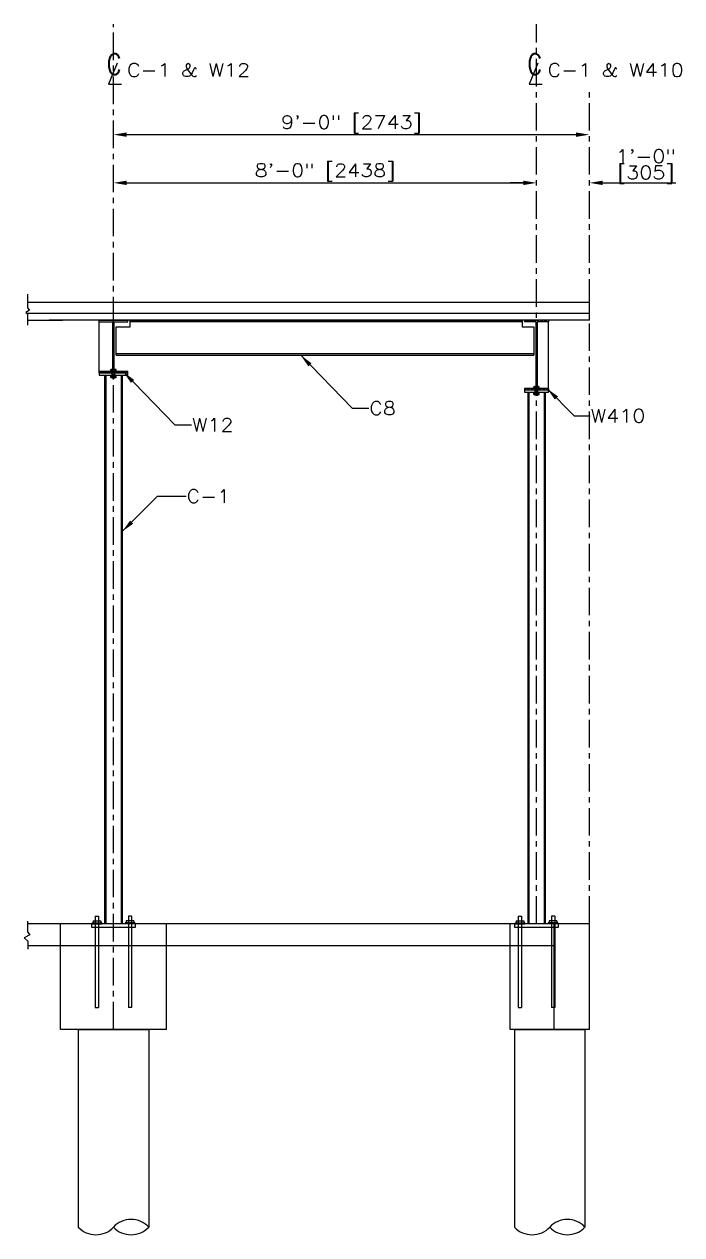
# Model space of a CAD drawing. Header units: inches. Extents: x -229 to 9761, y -1201 to 3580.
# Drawn here: x 132.8 to 282.1, y 803.5 to 1078.3 of the extents above; entities that cross this region are included whole.
import ezdxf

# ---------------------------------------------------------------- set-up
doc = ezdxf.new("R2010")
doc.units = ezdxf.units.IN
doc.header["$MEASUREMENT"] = 0
doc.linetypes.add('CENTER', pattern=[2, 1.25, -0.25, 0.25, -0.25])
doc.layers.get('0').update_dxf_attribs({"linetype": 'CONTINUOUS'})
doc.layers.get('DEFPOINTS').update_dxf_attribs({"linetype": 'CONTINUOUS'})
for name, color, linetype in [('C-241-1', 241, 'CONTINUOUS'), ('CENTER', 1, 'CENTER'), ('LAYER131A', 131, 'CONTINUOUS'), ('Section-Stiffener', 2, 'CONTINUOUS'), ('Struc_Section_BP', 135, 'CONTINUOUS'), ('Struc_Section_Conc', 71, 'CONTINUOUS'), ('Struc_Section_Dim', 5, 'CONTINUOUS'), ('Struc_Section_Steel', 11, 'CONTINUOUS'), ('Structural_SteelBeam', 22, 'CONTINUOUS'), ('TEXT', 4, 'CONTINUOUS')]:
    doc.layers.add(name, color=color, linetype=linetype)
doc.styles.add('ROMANS', font='ROMANS.SHX', dxfattribs={"width": 0.8})
doc.styles.add('ROMANS-115', font='romans.shx', dxfattribs={"width": 1.15})
doc.dimstyles.new('48-ROMANS-115', dxfattribs={"dimtxt": 3, "dimasz": 3, "dimexe": 3, "dimexo": 3, "dimgap": 0.0625, "dimtad": 1, "dimdec": 4, "dimzin": 1, "dimdsep": 46, "dimlunit": 4, "dimtxsty": 'ROMANS-115', "dimcen": 0.0625, "dimclrd": 256, "dimclre": 256, "dimclrt": 256, "dimadec": 0, "dimazin": 0, "dimtfac": 1, "dimtdec": 4, "dimtofl": 0, "dimtmove": 0, "dimatfit": 0, "dimfxl": 1, "dimfrac": 2, "dimtolj": 1, "dimtzin": 0, "dimarcsym": 0})
doc.dimstyles.new('48-ROMANS-115-BPV', dxfattribs={"dimtxt": 3, "dimasz": 3, "dimexe": 3, "dimexo": 3, "dimgap": 0.0625, "dimtad": 1, "dimdec": 4, "dimzin": 1, "dimdsep": 46, "dimlunit": 4, "dimtxsty": 'ROMANS-115', "dimcen": 0.0625, "dimclrd": 256, "dimclre": 256, "dimclrt": 256, "dimadec": 0, "dimazin": 0, "dimtfac": 1, "dimtdec": 4, "dimtofl": 0, "dimtmove": 0, "dimatfit": 0, "dimfxl": 1, "dimfrac": 2, "dimtolj": 1, "dimtzin": 0, "dimarcsym": 0})

# ---------------------------------------------------------------- blocks, each defined once
blk = doc.blocks.new('*D31')
at = {"layer": 'DEFPOINTS', "color": 0, "ltscale": 2}
for p in [(261.09, 1053.2), (153.09, 1051.8), (261.09, 1051.8)]:
    blk.add_point(p, dxfattribs=at)
at = {"layer": 'Struc_Section_Dim', "lineweight": -2, "ltscale": 2}
blk.add_line((156.09, 1053.2), (258.09, 1053.2), dxfattribs=at)
at = {"layer": 'Struc_Section_Dim', "ltscale": 2}
for points in [[(156.09, 1053.7), (156.09, 1052.7), (153.09, 1053.2)], [(258.09, 1053.7), (258.09, 1052.7), (261.09, 1053.2)]]:
    blk.add_solid(points, dxfattribs=at)
at = {"layer": 'Struc_Section_Dim', "ltscale": 2, "insert": (207.09, 1055.55), "char_height": 3, "attachment_point": 5, "style": 'ROMANS-115'}
blk.add_mtext('\\A1;9\'-0" [2743]', dxfattribs=at)
blk = doc.blocks.new('*D29')
at = {"layer": 'DEFPOINTS', "color": 0, "ltscale": 2}
for p in [(153.09, 1042.57), (249.09, 1042.57), (249.09, 1042.26)]:
    blk.add_point(p, dxfattribs=at)
at = {"layer": 'Struc_Section_Dim', "lineweight": -2, "ltscale": 2}
blk.add_line((156.09, 1042.26), (246.09, 1042.26), dxfattribs=at)
at = {"layer": 'Struc_Section_Dim', "ltscale": 2}
for points in [[(156.09, 1042.76), (156.09, 1041.76), (153.09, 1042.26)], [(246.09, 1042.76), (246.09, 1041.76), (249.09, 1042.26)]]:
    blk.add_solid(points, dxfattribs=at)
at = {"layer": 'Struc_Section_Dim', "ltscale": 2, "insert": (201.09, 1044.61), "char_height": 3, "attachment_point": 5, "style": 'ROMANS-115'}
blk.add_mtext('\\A1;8\'-0" [2438]', dxfattribs=at)
blk = doc.blocks.new('*D30')
at = {"layer": 'DEFPOINTS', "color": 0, "ltscale": 2}
for p in [(249.09, 1042.26), (261.09, 1042.26), (261.09, 1042.26)]:
    blk.add_point(p, dxfattribs=at)
at = {"layer": 'Struc_Section_Dim', "lineweight": -2, "ltscale": 2}
for p, q in [((246.09, 1042.26), (243.09, 1042.26)), ((264.09, 1042.26), (280.69, 1042.26))]:
    blk.add_line(p, q, dxfattribs=at)
at = {"layer": 'Struc_Section_Dim', "ltscale": 2}
for points in [[(246.09, 1042.76), (246.09, 1041.76), (249.09, 1042.26)], [(264.09, 1042.76), (264.09, 1041.76), (261.09, 1042.26)]]:
    blk.add_solid(points, dxfattribs=at)
at = {"layer": 'Struc_Section_Dim', "ltscale": 2, "char_height": 3, "attachment_point": 5, "style": 'ROMANS-115'}
for s, insert in [('\\A1;1\'-0"', (273.89, 1048.3)), ('\\A1;[305]', (273.89, 1044.11))]:
    blk.add_mtext(s, dxfattribs=dict(at, insert=insert))
blk = doc.blocks.new('Hex Nut - 10 mm side')
at = {"color": 0, "linetype": 'Continuous'}
for p, q in [((-9.2, -6.8), (-9.2, 6.8)), ((-0.7, 9.1), (-8.5, 9.1)), ((-0.7, 4.5), (-8.5, 4.5)), ((0, -6.8), (0, 6.8)), ((-0.7, -4.5), (-8.5, -4.5)), ((-0.7, -9.1), (-8.5, -9.1))]:
    blk.add_line(p, q, dxfattribs=at)
for centre, radius, start, end in [((-5, 6.8), 4.19, 147.1328, 212.8672), ((6.6, 0), 15.7, 163.2214, 196.7786), ((-4.2, 6.8), 4.19, 327.1328, 32.8672), ((-15.7, 0), 15.7, 343.2214, 16.7787), ((-5, -6.8), 4.19, 147.1328, 212.8672), ((-4.2, -6.8), 4.19, 327.1328, 32.8672)]:
    blk.add_arc(centre, radius, start, end, dxfattribs=at)
blk = doc.blocks.new('CLMARK')
at = {"layer": 'TEXT'}
for p, q in [((1.52, 4.57), (-3.55, -7.61)), ((-3.55, -7.61), (4.06, -7.61))]:
    blk.add_line(p, q, dxfattribs=at)
at = {"layer": 'TEXT', "style": 'ROMANS', "width": 0.8}
blk.add_text('C', height=12, dxfattribs=at).set_placement((-4.59, -1.9))

msp = doc.modelspace()

# ---------------------------------------------------------------- hatches: boundary and pattern name
at = {"layer": 'Structural_SteelBeam'}
h = msp.add_hatch(dxfattribs=at)
h.set_pattern_fill('STEEL', color=256, scale=5, style=0)
h.set_pattern_definition([(135, (409.0157, 1027.0813), (0.4419417, 0.4419417), []), (135, (409.0157, 1027.3938), (0.4419417, 0.4419417), [])])
h.paths.add_polyline_path([(251.842949, 1011.126904), (251.842949, 1010.751904), (249.217949, 1010.751904), (249.217949, 995.626904), (251.842949, 995.626904), (251.842949, 995.251904), (249.092949, 995.251904), (249.092949, 1011.126904)])
h.paths.add_polyline_path([(246.342949, 1010.751904), (246.342949, 1011.126904), (249.092949, 1011.126904), (249.092949, 995.251904), (246.342949, 995.251904), (246.342949, 995.626904), (248.967949, 995.626904), (248.967949, 1010.751904)])

# ---------------------------------------------------------------- linework, layer by layer
at = {"layer": 'C-241-1', "ltscale": 0.05}
for p, q in [((152.496355, 999.540654), (152.496355, 999.886092)), ((153.689544, 999.540654), (152.496355, 999.540654)), ((152.621492, 999.540654), (152.496355, 999.540654)), ((152.621492, 999.501904), (152.621492, 999.540654)), ((153.564407, 999.501904), (152.621492, 999.501904)), ((153.540395, 999.930091), (152.645504, 999.930091)), ((153.415865, 999.356592), (152.770033, 999.356592)), ((153.415865, 998.026281), (152.770033, 998.026281)), ((152.876596, 997.919718), (152.770033, 998.026281)), ((152.794652, 999.540654), (152.794652, 999.886092)), ((153.309303, 997.919718), (152.876596, 997.919718)), ((153.309303, 997.919718), (153.415865, 998.026281)), ((153.391246, 999.540654), (153.391246, 999.886092)), ((153.564407, 999.540654), (153.689544, 999.540654)), ((153.564407, 999.501904), (153.564407, 999.540654)), ((153.689544, 999.540654), (153.689544, 999.886092)), ((248.496355, 995.665654), (248.496355, 996.011092)), ((249.689544, 995.665654), (248.496355, 995.665654)), ((248.621492, 995.665654), (248.496355, 995.665654)), ((248.621492, 995.626904), (248.621492, 995.665654)), ((249.564407, 995.626904), (248.621492, 995.626904)), ((249.540395, 996.055091), (248.645504, 996.055091)), ((249.415865, 995.481592), (248.770033, 995.481592)), ((248.794652, 995.665654), (248.794652, 996.011092)), ((249.391246, 995.665654), (249.391246, 996.011092)), ((249.564407, 995.665654), (249.689544, 995.665654)), ((249.564407, 995.626904), (249.564407, 995.665654)), ((249.689544, 995.665654), (249.689544, 996.011092)), ((249.415865, 994.151281), (248.770033, 994.151281)), ((248.876596, 994.044718), (248.770033, 994.151281)), ((249.309303, 994.044718), (248.876596, 994.044718)), ((249.309303, 994.044718), (249.415865, 994.151281))]:
    msp.add_line(p, q, dxfattribs=at)
at = {"layer": 'C-241-1', "ltscale": 0.5}
for p, q in [((152.770033, 998.026281), (152.770033, 999.501904)), ((152.876596, 998.026281), (152.876596, 999.356592)), ((153.309303, 998.026281), (153.309303, 999.356592)), ((153.415865, 998.026281), (153.415865, 999.501904)), ((248.770033, 994.151281), (248.770033, 995.626904)), ((248.876596, 994.151281), (248.876596, 995.481592)), ((249.309303, 994.151281), (249.309303, 995.481592)), ((249.415865, 994.151281), (249.415865, 995.626904))]:
    msp.add_line(p, q, dxfattribs=at)
at = {"layer": 'C-241-1'}
for p, q in [((148.222022, 874.312471), (150.463877, 874.312471)), ((148.222022, 874.312471), (148.222022, 874.126904)), ((148.222022, 874.126904), (150.463877, 874.126904)), ((148.472022, 874.807317), (150.213877, 874.807317)), ((148.472022, 874.807317), (148.472022, 874.312471)), ((148.966867, 875.848554), (148.966867, 874.807317)), ((148.966867, 875.848554), (149.719032, 875.848554)), ((149.719032, 875.848554), (149.719032, 874.807317)), ((150.213877, 874.807317), (150.213877, 874.312471)), ((150.463877, 874.312471), (150.463877, 874.126904)), ((157.963877, 874.312471), (155.722022, 874.312471)), ((155.722022, 874.312471), (155.722022, 874.126904)), ((157.963877, 874.126904), (155.722022, 874.126904)), ((157.713877, 874.807317), (155.972022, 874.807317)), ((155.972022, 874.807317), (155.972022, 874.312471)), ((156.466867, 875.848554), (156.466867, 874.807317)), ((157.219032, 875.848554), (156.466867, 875.848554)), ((157.219032, 875.848554), (157.219032, 874.807317)), ((157.713877, 874.807317), (157.713877, 874.312471)), ((157.963877, 874.312471), (157.963877, 874.126904)), ((244.222022, 874.312471), (246.463877, 874.312471)), ((244.222022, 874.312471), (244.222022, 874.126904)), ((244.222022, 874.126904), (246.463877, 874.126904)), ((244.472022, 874.807317), (246.213877, 874.807317)), ((244.472022, 874.807317), (244.472022, 874.312471)), ((244.966867, 875.848554), (244.966867, 874.807317)), ((244.966867, 875.848554), (245.719032, 875.848554)), ((245.719032, 875.848554), (245.719032, 874.807317)), ((246.213877, 874.807317), (246.213877, 874.312471)), ((246.463877, 874.312471), (246.463877, 874.126904)), ((253.963877, 874.312471), (251.722022, 874.312471)), ((251.722022, 874.312471), (251.722022, 874.126904)), ((253.963877, 874.126904), (251.722022, 874.126904)), ((253.713877, 874.807317), (251.972022, 874.807317)), ((251.972022, 874.807317), (251.972022, 874.312471)), ((252.466867, 875.848554), (252.466867, 874.807317)), ((253.219032, 875.848554), (252.466867, 875.848554)), ((253.219032, 875.848554), (253.219032, 874.807317)), ((253.713877, 874.807317), (253.713877, 874.312471)), ((253.963877, 874.312471), (253.963877, 874.126904))]:
    msp.add_line(p, q, dxfattribs=at)
at = {"layer": 'C-241-1', "ltscale": 10}
for p, q in [((148.966867, 874.807317), (148.966867, 855.126904)), ((149.719032, 874.807317), (149.719032, 855.126904)), ((156.466867, 874.807317), (156.466867, 855.126904)), ((157.219032, 874.807317), (157.219032, 855.126904)), ((244.966867, 874.807317), (244.966867, 855.126904)), ((245.719032, 874.807317), (245.719032, 855.126904)), ((252.466867, 874.807317), (252.466867, 855.126904)), ((253.219032, 874.807317), (253.219032, 855.126904)), ((148.966867, 855.126904), (149.719032, 855.126904)), ((157.219032, 855.126904), (156.466867, 855.126904)), ((244.966867, 855.126904), (245.719032, 855.126904))]:
    msp.add_line(p, q, dxfattribs=at)
at = {"layer": 'C-241-1', "ltscale": 2}
msp.add_line((253.219032, 855.126904), (252.466867, 855.126904), dxfattribs=at)
at = {"layer": 'C-241-1', "ltscale": 0.05}
for centre, radius, start, end in [((152.645504, 999.655267), 0.274824, 57.13278, 122.86722), ((153.092949, 998.89676), 1.033331, 73.22135, 106.77865), ((153.540395, 999.655267), 0.274824, 57.13278, 122.86722), ((248.645504, 995.780267), 0.274824, 57.13278, 122.86722), ((249.092949, 995.02176), 1.033331, 73.22135, 106.77865), ((249.540395, 995.780267), 0.274824, 57.13278, 122.86722)]:
    msp.add_arc(centre, radius, start, end, dxfattribs=at)
at = {"layer": 'CENTER', "ltscale": 5}
for p, q in [((153.092949, 850.126904), (153.092949, 1078.263601)), ((249.092949, 874.126904), (249.092949, 1078.263601)), ((261.092949, 874.126904), (261.092949, 1063.055547))]:
    msp.add_line(p, q, dxfattribs=at)
at = {"layer": 'LAYER131A'}
for p, q in [((151.092949, 998.626904), (151.092949, 874.126904)), ((155.092949, 998.626904), (155.092949, 874.126904)), ((247.092949, 994.751904), (247.092949, 874.126904)), ((251.092949, 994.751904), (251.092949, 874.126904)), ((145.107041, 850.126904), (145.107041, 805.300075)), ((145.107041, 850.126904), (161.078858, 850.126904)), ((161.078858, 850.126904), (161.078858, 805.300075)), ((244.107041, 850.126904), (244.107041, 805.300075)), ((244.107041, 850.126904), (260.078858, 850.126904)), ((260.078858, 850.126904), (260.078858, 805.300075))]:
    msp.add_line(p, q, dxfattribs=at)
for centre, start, end in [((149.099995, 808.969989), 222.58603586, 317.41396414), ((157.085904, 801.630161), 42.58603586, 137.41396414), ((157.085904, 808.969989), 222.58603586, 317.41396414), ((248.099995, 808.969989), 222.58603586, 317.41396414), ((256.085904, 801.630161), 42.58603586, 137.41396414), ((256.085904, 808.969989), 222.58603586, 317.41396414)]:
    msp.add_arc(centre, 5.423279, start, end, dxfattribs=at)
at = {"layer": 'Section-Stiffener', "ltscale": 2}
for p, q in [((149.842949, 999.501904), (149.842949, 1010.751904)), ((251.842949, 995.626904), (251.842949, 1010.751904))]:
    msp.add_line(p, q, dxfattribs=at)
at = {"layer": 'Struc_Section_BP', "ltscale": 2}
for points in [[(149.842949, 998.626904), (156.342949, 998.626904), (156.342949, 999.126904), (149.842949, 999.126904)], [(246.342949, 994.751904), (251.842949, 994.751904), (251.842949, 995.251904), (246.342949, 995.251904)], [(148.092949, 873.376904), (158.092949, 873.376904), (158.092949, 874.126904), (148.092949, 874.126904)], [(244.092949, 873.376904), (254.092949, 873.376904), (254.092949, 874.126904), (244.092949, 874.126904)]]:
    msp.add_lwpolyline(points, close=True, dxfattribs=at)
at = {"layer": 'Struc_Section_Conc', "ltscale": 2}
for p, q in [((261.092949, 1015.126904), (133.618365, 1015.126904)), ((261.092949, 1011.126904), (261.092949, 1015.126904)), ((133.618365, 1011.126904), (141.517658, 1011.126904)), ((261.092949, 1011.126904), (138.500503, 1011.126904))]:
    msp.add_line(p, q, dxfattribs=at)
at = {"layer": 'Struc_Section_Conc', "ltscale": 20}
msp.add_line((261.092949, 1012.626904), (133.466836, 1012.626904), dxfattribs=at)
at = {"layer": 'Struc_Section_Dim', "ltscale": 2}
for p, q in [((133.618365, 1016.968364), (133.618365, 1013.908504)), ((133.618365, 1013.908504), (134.028735, 1013.349511)), ((134.028735, 1013.349511), (133.19115, 1012.853697)), ((133.19115, 1012.853697), (133.618365, 1012.502249)), ((133.618365, 1012.502249), (133.618365, 1009.930121)), ((133.618365, 874.702217), (133.618365, 872.292842)), ((261.092949, 874.126904), (133.618365, 874.126904)), ((253.092949, 850.126904), (253.092949, 874.126904)), ((261.092949, 850.126904), (261.092949, 874.126904)), ((134.091447, 871.648424), (132.83507, 870.904703)), ((132.83507, 870.904703), (133.680408, 870.209287)), ((133.618365, 872.292842), (134.091447, 871.648424)), ((133.680408, 870.209287), (133.680408, 868.33451)), ((253.092949, 869.126904), (133.680408, 869.126904)), ((141.092949, 850.126904), (141.092949, 869.126904)), ((165.092949, 850.126904), (165.092949, 869.126904)), ((243.092949, 850.126904), (243.092949, 869.126904)), ((165.092949, 850.126904), (141.092949, 850.126904)), ((253.092949, 850.126904), (243.092949, 850.126904)), ((261.092949, 850.126904), (253.092949, 850.126904))]:
    msp.add_line(p, q, dxfattribs=at)
at = {"layer": 'Struc_Section_Dim', "ltscale": 5}
for p, q in [((141.092949, 869.126904), (141.092949, 874.126904)), ((165.092949, 869.126904), (165.092949, 874.126904)), ((243.092949, 869.126904), (243.092949, 874.126904))]:
    msp.add_line(p, q, dxfattribs=at)
at = {"layer": 'Struc_Section_Steel', "ltscale": 2}
for p, q in [((149.842949, 1011.126904), (156.342949, 1011.126904)), ((149.842949, 1010.751904), (149.842949, 1011.126904)), ((156.342949, 1010.751904), (156.342949, 1011.126904)), ((156.842949, 1011.126904), (245.842949, 1011.126904)), ((156.842949, 1009.626904), (156.842949, 1011.126904)), ((246.342949, 1011.126904), (249.092949, 1011.126904)), ((149.842949, 1010.751904), (152.967949, 1010.751904)), ((152.967949, 999.501904), (152.967949, 1010.751904)), ((153.217949, 999.501904), (153.217949, 1010.751904)), ((153.217949, 1010.751904), (156.342949, 1010.751904)), ((153.717949, 1003.126904), (153.717949, 1009.626904)), ((153.717949, 1009.626904), (156.842949, 1009.626904)), ((245.842949, 1009.626904), (248.467949, 1009.626904)), ((153.717949, 1003.126904), (248.467949, 1003.126904)), ((149.842949, 999.501904), (152.967949, 999.501904)), ((149.842949, 999.126904), (149.842949, 999.501904)), ((149.842949, 999.126904), (156.342949, 999.126904)), ((153.217949, 999.501904), (156.342949, 999.501904)), ((156.342949, 999.126904), (156.342949, 999.501904))]:
    msp.add_line(p, q, dxfattribs=at)
at = {"layer": 'Struc_Section_Steel', "ltscale": 25}
for p, q in [((245.842949, 1010.756896), (156.842949, 1010.756896)), ((248.467949, 1003.496913), (153.717949, 1003.496913))]:
    msp.add_line(p, q, dxfattribs=at)
at = {"layer": 'Struc_Section_Steel', "ltscale": 4}
for p, q in [((151.342949, 998.626904), (151.342949, 874.126904)), ((154.842949, 998.626904), (154.842949, 874.126904)), ((247.342949, 994.751904), (247.342949, 874.126904)), ((250.842949, 994.751904), (250.842949, 874.126904))]:
    msp.add_line(p, q, dxfattribs=at)
at = {"layer": 'Structural_SteelBeam'}
for p, q in [((245.842949, 1011.126904), (245.842949, 1009.626904)), ((251.842949, 1011.126904), (246.342949, 1011.126904)), ((246.342949, 1011.126904), (246.342949, 1010.751904)), ((251.842949, 1011.126904), (251.842949, 1010.751904)), ((248.967949, 1010.751904), (246.342949, 1010.751904)), ((248.467949, 1009.626904), (248.467949, 1003.126904)), ((248.967949, 1010.751904), (248.967949, 995.626904)), ((249.217949, 1010.751904), (249.217949, 995.626904)), ((251.842949, 1010.751904), (249.217949, 1010.751904)), ((248.967949, 995.626904), (246.342949, 995.626904)), ((246.342949, 995.626904), (246.342949, 995.251904)), ((251.842949, 995.251904), (246.342949, 995.251904)), ((251.842949, 995.626904), (249.217949, 995.626904)), ((251.842949, 995.626904), (251.842949, 995.251904))]:
    msp.add_line(p, q, dxfattribs=at)

# ---------------------------------------------------------------- block references
at = {"layer": 'C-241-1', "ltscale": 0.05, "xscale": -0.06561666666584642, "yscale": 0.06561666666584642, "zscale": 0.06561666666666667, "rotation": 90}
for p in [(153.092949, 998.026281), (249.092949, 994.151281)]:
    msp.add_blockref('Hex Nut - 10 mm side', p, dxfattribs=at)
at = {"layer": 'Struc_Section_Dim', "ltscale": 2, "xscale": 0.390625, "yscale": 0.390625, "zscale": 0.390625}
for p in [(153.361217, 1067.619571), (248.812365, 1067.619571)]:
    msp.add_blockref('CLMARK', p, dxfattribs=at)

# ---------------------------------------------------------------- texts
at = {"layer": 'Struc_Section_Dim', "ltscale": 2, "style": 'ROMANS-115', "width": 1.15}
for s, p in [('C-1 & W12', (156.152888, 1066.361571)), ('C-1 & W410', (251.604036, 1066.361571))]:
    msp.add_text(s, height=3, dxfattribs=at).set_placement(p)
at = {"layer": 'Struc_Section_Dim', "ltscale": 2, "char_height": 3, "attachment_point": 1, "style": 'ROMANS-115'}
for s, insert in [('C8', (211.129631, 992.609443)), ('\\A1;W410', (261.361813, 990.886676)), ('W12', (170.871456, 988.836462)), ('\\A1;C-1', (169.668903, 972.655702))]:
    msp.add_mtext(s, dxfattribs=dict(at, insert=insert))

# ---------------------------------------------------------------- dimensions: what is measured, and where the dimension line sits
at = {"layer": 'Struc_Section_Dim', "ltscale": 2}
for base, p1, p2, dimstyle, override, picture, middle in [((261.092949, 1053.199294), (153.092949, 1051.797867), (261.092949, 1051.797867), '48-ROMANS-115', {"dimse1": 1, "dimse2": 1}, '*D31', (207.092949, 1055.547508)), ((261.092949, 1042.257755), (249.092949, 1042.257755), (261.092949, 1042.257755), '48-ROMANS-115-BPV', {"dimpost": '\\X', "dimse1": 1, "dimse2": 1}, '*D30', (273.891164, 1046.454184)), ((249.092949, 1042.257755), (153.092949, 1042.566113), (249.092949, 1042.566113), '48-ROMANS-115', {"dimse1": 1, "dimse2": 1}, '*D29', (201.092949, 1044.60597))]:
    dim = msp.add_linear_dim(base=base, p1=p1, p2=p2, dimstyle=dimstyle, override=override, dxfattribs=at)
    dim.commit()
    dim.dimension.update_dxf_attribs({"geometry": picture, "text_midpoint": middle})

# ---------------------------------------------------------------- leaders
at = {"layer": 'Struc_Section_Dim', "ltscale": 2, "annotation_type": 0, "has_hookline": 1, "hookline_direction": 0}
for points, text_width in [([(195.591021, 1003.126904), (207.250211, 991.109443), (211.067131, 991.109443)], 5.75), ([(155.332847, 999.353924), (166.992037, 987.336462), (170.808956, 987.336462)], 9.692857), ([(251.490439, 995.564922), (257.668685, 989.386676), (261.299313, 989.386676)], 12.978571), ([(155.092949, 963.156718), (163.091934, 971.155702), (169.606403, 971.155702)], 9.035714)]:
    msp.add_leader(points, dimstyle='48-ROMANS-115-BPV', override={"dimgap": 0.0625, "dimtad": 0, "dimse1": 1, "dimse2": 1}, dxfattribs=dict(at, text_width=text_width))

doc.saveas('drawing.dxf')
